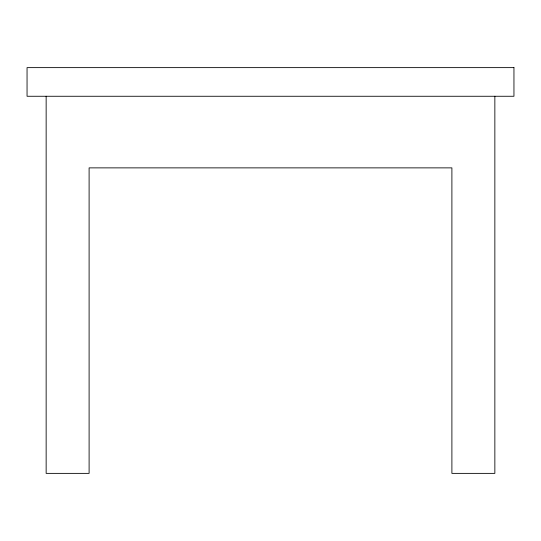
<?xml version="1.0" encoding="UTF-8"?>
<svg xmlns="http://www.w3.org/2000/svg" width="541" height="541" viewBox="0 0 541 541"><rect width="100%" height="100%" fill="white"/><g stroke="black" fill="none" stroke-linecap="round" stroke-linejoin="round"><path stroke-width="0.81" d="M494.853 96.264L494.853 473.375L451.897 473.375L451.897 167.872L89.103 167.872L89.103 473.375L46.147 473.375L46.147 96.264M513.95 67.625L27.05 67.625L27.05 96.264L513.95 96.264L513.95 67.625"/></g></svg>
